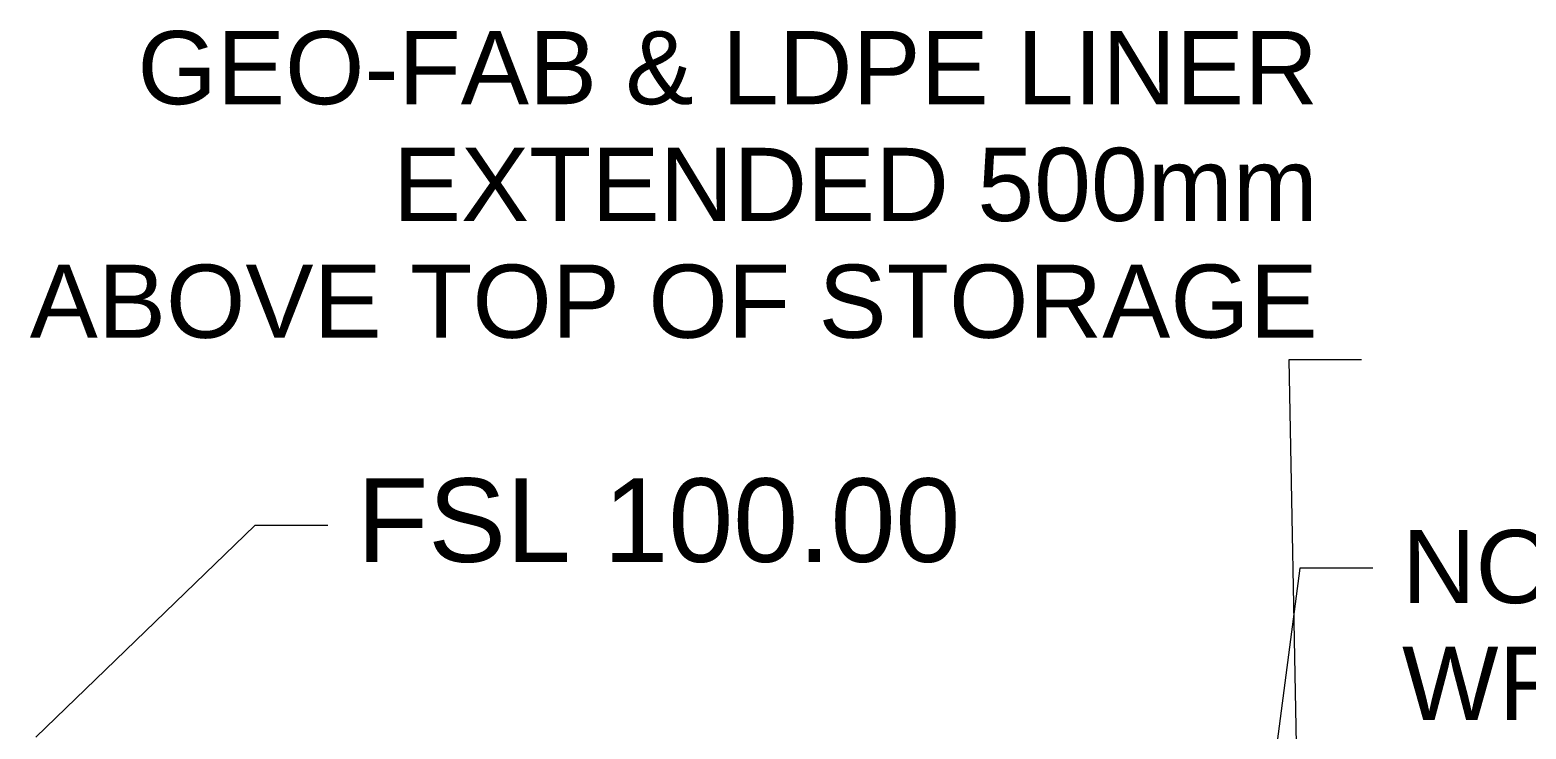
# Model space of a CAD drawing. Header units: millimetres. Extents: x 71 to 41929, y 71 to 131329.
# Drawn here: x 21745 to 25363, y 20437 to 22126 of the extents above; entities that cross this region are included whole.
import ezdxf
from ezdxf.enums import TextEntityAlignment as Align

# ---------------------------------------------------------------- set-up
doc = ezdxf.new("R2010")
doc.units = ezdxf.units.MM
doc.layers.add('ANNOTATIONS', color=7, linetype='Continuous')
doc.layers.add('LEADERS', color=7, linetype='Continuous')
doc.styles.add('ARIAL', font='arial.ttf')

msp = doc.modelspace()

# ---------------------------------------------------------------- linework, layer by layer
at = {"layer": 'LEADERS', "lineweight": 18}
for p, q in [((24965.1, 21329), (24788.8, 21329)), ((24788.8, 21329), (24824, 19476.9)), ((22288.5, 20928.5), (21759.3, 20416.9)), ((22464.9, 20928.5), (22288.5, 20928.5)), ((24815.9, 20825.5), (24577.1, 19012.2)), ((24992.3, 20825.5), (24815.9, 20825.5))]:
    msp.add_line(p, q, dxfattribs=at)

# ---------------------------------------------------------------- texts
at = {"layer": 'ANNOTATIONS', "style": 'ARIAL'}
for s, p in [('GEO-FAB & LDPE LINER', (24859.3, 21946.4)), ('EXTENDED 500mm', (24859.3, 21664.2)), ('ABOVE TOP OF STORAGE', (24859.3, 21381.9))]:
    msp.add_text(s, height=176.812, dxfattribs=at).set_placement(p, align=Align.RIGHT)
for s, height, p in [('FSL 100.00', 202.07, (22535.4, 20840.3)), ('NON-WOVEN GEO-FAB', 176.812, (25062.9, 20740.8)), ('WRAPPED AROUND THE TANK', 176.812, (25062.9, 20458.6))]:
    msp.add_text(s, height=height, dxfattribs=at).set_placement(p)

doc.saveas('drawing.dxf')
